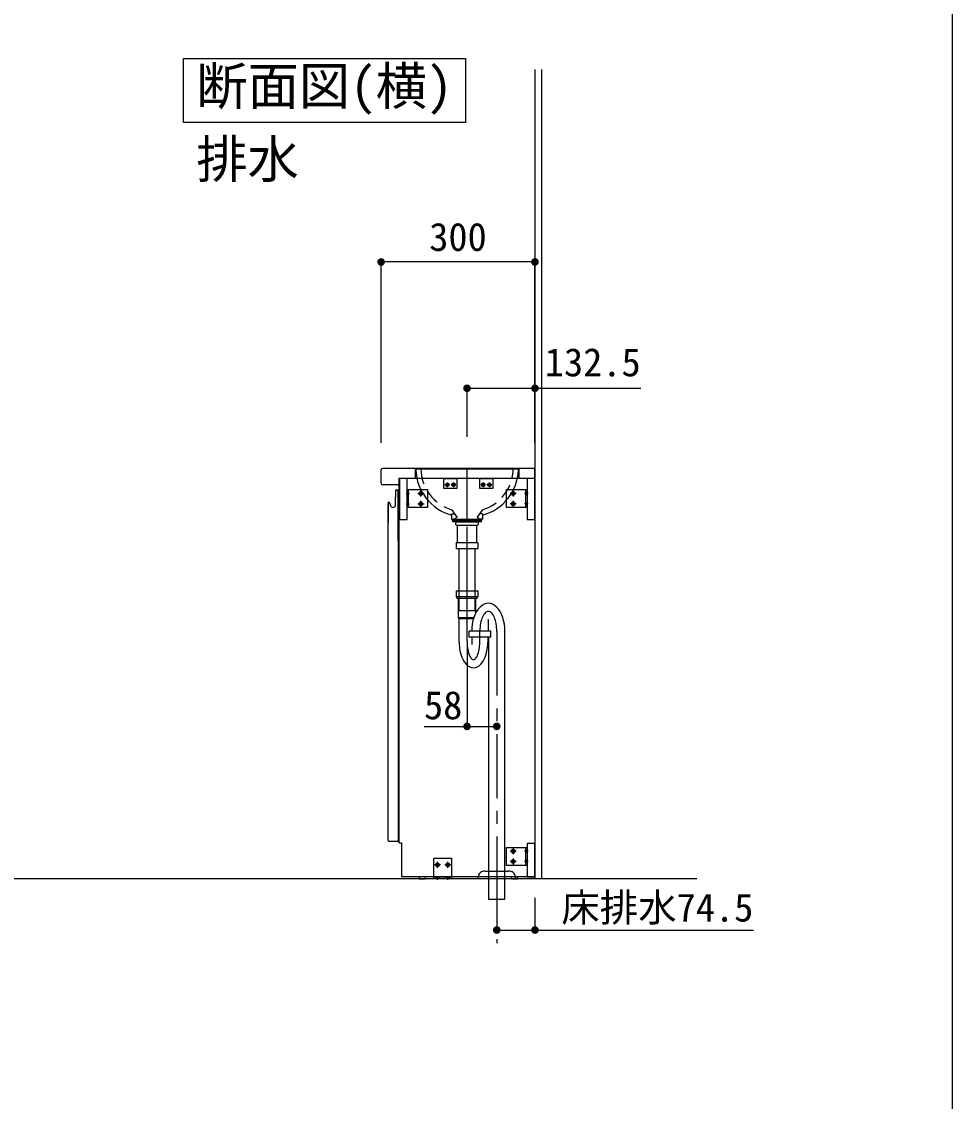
# Model space of a CAD drawing. Units: millimetres on the paper. Extents: x -205 to 195, y -144 to 136.
# Drawn here: x 122.4 to 195, y -41.2 to 43 of the extents above; entities that cross this region are included whole.
import ezdxf
from ezdxf.enums import TextEntityAlignment as Align

# ---------------------------------------------------------------- set-up
doc = ezdxf.new("R2010")
doc.units = ezdxf.units.MM
for name, pattern in [('CHAIN1', [8, 5, -1, 1, -1]), ('DASHED1', [1.8, 1.2, -0.6]), ('DASHED2', [3, 2, -1])]:
    doc.linetypes.add(name, pattern=pattern)
for name, color, linetype in [('0-0_①\u3000中', 7, 'Continuous'), ('0-1_①\u3000細', 4, 'Continuous'), ('0-2_①\u3000太', 6, 'Continuous'), ('0-9_枠\u3000太', 6, 'Continuous')]:
    doc.layers.add(name, color=color, linetype=linetype)
doc.styles.add('ＭＳ ゴシック', font='')
doc.styles.get('ＭＳ ゴシック').set_extended_font_data('MS Gothic')

msp = doc.modelspace()

# ---------------------------------------------------------------- hatches: boundary and pattern name
at = {"layer": '0-1_①\u3000細'}
for points in [[(150.733, 24.294, 1), (150.133, 24.294, 1)], [(162.733, 24.294, 1), (162.133, 24.294, 1)]]:
    msp.add_hatch(color=132, dxfattribs=at).paths.add_polyline_path(points)
at = {"layer": '0-2_①\u3000太'}
for points in [[(157.433, 14.441, 1), (156.833, 14.441, 1)], [(162.733, 14.441, 1), (162.133, 14.441, 1)], [(157.433, -11.922, 1), (156.833, -11.922, 1)], [(159.753, -11.922, 1), (159.153, -11.922, 1)], [(159.753, -27.802, 1), (159.153, -27.802, 1)], [(162.733, -27.802, 1), (162.133, -27.802, 1)]]:
    msp.add_hatch(color=212, dxfattribs=at).paths.add_polyline_path(points)

# ---------------------------------------------------------------- linework, layer by layer
at = {"layer": '0-0_①\u3000中'}
for p, q in [((150.433, 7.038), (150.433, 8.078)), ((162.433, 8.198), (150.553, 8.198)), ((151.833, 6.918), (150.553, 6.918)), ((151.833, 6.91), (151.833, 7.438)), ((151.833, -21.002), (151.833, 7.438)), ((151.833, 6.91), (151.833, 7.438)), ((151.833, 6.91), (151.833, 7.438)), ((151.833, 7.438), (151.833, 6.918)), ((151.834, 6.91), (151.834, 7.438)), ((152.453, 4.218), (152.453, 7.418)), ((162.413, 4.218), (162.413, 7.418)), ((151.565, 5.372), (151.57, 6.518)), ((151.57, 6.518), (151.735, 6.518)), ((151.753, 6.486), (151.735, 6.518)), ((151.753, 2.558), (151.753, 6.486)), ((150.993, 5.558), (151.026, 5.553)), ((150.993, 5.558), (150.993, 3.953)), ((150.993, -20.822), (150.993, 5.466)), ((151.853, 4.218), (152.453, 4.218)), ((161.813, 4.218), (162.413, 4.218)), ((151.753, 2.661), (151.753, -20.882)), ((151.053, -20.882), (151.753, -20.882)), ((162.413, -23.662), (162.413, -21.062)), ((161.813, -23.662), (162.413, -23.662))]:
    msp.add_line(p, q, dxfattribs=at)
for points in [[(151.833, 7.438), (162.433, 7.438), (162.433, 8.198)], [(151.833, 7.438), (162.433, 7.438), (162.433, -23.662), (152.033, -23.662)], [(152.453, 7.418), (151.853, 7.418), (151.853, 4.218)], [(162.413, 7.418), (161.813, 7.418), (161.813, 4.218)], [(151.104, 5.488), (151.107, 5.476), (151.11, 5.463), (151.152, 5.307)], [(151.833, -21.002), (152.033, -21.002), (152.033, -23.662)], [(162.413, -21.062), (161.813, -21.062), (161.813, -23.662)]]:
    msp.add_lwpolyline(points, dxfattribs=at)
for points in [[(153.393, -23.662), (153.393, -23.802), (153.873, -23.802), (153.873, -23.662)], [(160.593, -23.662), (160.593, -23.802), (161.073, -23.802), (161.073, -23.662)]]:
    msp.add_lwpolyline(points, close=True, dxfattribs=at)
for centre, radius, start, end in [((150.553, 8.078), 0.12, 90, 180), ((150.553, 7.038), 0.12, 180, 270), ((151.019, 5.465), 0.088, 14.99999, 85), ((151.349, 5.359), 0.204, 195, 269.95995), ((151.349, 5.371), 0.216, 269.95995, 0.01219), ((151.053, -20.822), 0.06, 180, 270)]:
    msp.add_arc(centre, radius, start, end, dxfattribs=at)
at = {"layer": '0-1_①\u3000細'}
for p, q in [((162.433, 39.297), (162.433, -23.802)), ((162.933, 39.297), (162.933, -23.802)), ((150.433, 10.19), (150.433, 24.294)), ((162.433, 24.294), (150.433, 24.294)), ((162.433, 10.198), (162.433, 24.294)), ((156.333, 7.378), (155.333, 7.378)), ((159.133, 7.378), (158.133, 7.378)), ((152.453, 6.538), (154.053, 6.538)), ((152.453, 5.138), (152.453, 6.538)), ((152.573, 5.138), (152.573, 6.538)), ((154.053, 6.538), (154.053, 5.138)), ((160.213, 6.538), (161.813, 6.538)), ((160.213, 5.138), (160.213, 6.538)), ((161.693, 6.538), (161.693, 5.138)), ((161.813, 6.538), (161.813, 5.138)), ((154.053, 5.138), (152.453, 5.138)), ((161.813, 5.138), (160.213, 5.138)), ((160.213, -21.362), (161.813, -21.362)), ((160.213, -22.762), (160.213, -21.362)), ((161.693, -21.362), (161.693, -22.762)), ((161.813, -21.362), (161.813, -22.762)), ((154.533, -23.802), (154.533, -22.202)), ((154.533, -22.202), (155.933, -22.202)), ((155.933, -22.202), (155.933, -23.802)), ((161.813, -22.762), (160.213, -22.762)), ((175.065, -23.802), (54.849, -23.802)), ((155.933, -23.682), (154.533, -23.682)), ((155.933, -23.802), (154.533, -23.802))]:
    msp.add_line(p, q, dxfattribs=at)
at = {"layer": '0-1_①\u3000細', "linetype": 'CHAIN1'}
for p, q in [((155.777, 6.918), (155.41, 6.918)), ((155.593, 7.102), (155.593, 6.735)), ((156.257, 6.918), (155.89, 6.918)), ((156.073, 7.102), (156.073, 6.735)), ((158.577, 6.918), (158.21, 6.918)), ((158.393, 7.102), (158.393, 6.735)), ((159.057, 6.918), (158.69, 6.918)), ((158.873, 7.102), (158.873, 6.735)), ((152.373, 6.238), (152.653, 6.238)), ((153.307, 6.238), (153.776, 6.238)), ((153.533, 6.012), (153.533, 6.465)), ((160.96, 6.238), (160.491, 6.238)), ((160.733, 6.465), (160.733, 6.012)), ((161.893, 6.238), (161.613, 6.238)), ((152.373, 5.438), (152.653, 5.438)), ((153.307, 5.438), (153.776, 5.438)), ((153.533, 5.212), (153.533, 5.665)), ((160.96, 5.438), (160.491, 5.438)), ((160.733, 5.665), (160.733, 5.212)), ((161.893, 5.438), (161.613, 5.438)), ((160.96, -21.662), (160.491, -21.662)), ((160.733, -21.435), (160.733, -21.888)), ((161.893, -21.662), (161.613, -21.662)), ((155.06, -22.722), (154.607, -22.722)), ((154.833, -22.948), (154.833, -22.479)), ((155.86, -22.722), (155.407, -22.722)), ((155.633, -22.948), (155.633, -22.479)), ((160.96, -22.462), (160.491, -22.462)), ((160.733, -22.235), (160.733, -22.688)), ((161.893, -22.462), (161.613, -22.462)), ((154.833, -23.882), (154.833, -23.602)), ((155.633, -23.882), (155.633, -23.602))]:
    msp.add_line(p, q, dxfattribs=at)
at = {"layer": '0-1_①\u3000細', "linetype": 'DASHED2'}
for p, q in [((152.453, 6.328), (152.573, 6.388)), ((152.453, 6.148), (152.573, 6.088)), ((161.693, 6.388), (161.813, 6.328)), ((161.813, 6.148), (161.693, 6.089)), ((152.453, 5.528), (152.573, 5.588)), ((152.573, 5.288), (152.453, 5.348)), ((161.813, 5.528), (161.693, 5.588)), ((161.813, 5.348), (161.693, 5.288)), ((161.693, -21.512), (161.813, -21.572)), ((161.813, -21.752), (161.693, -21.811)), ((161.813, -22.372), (161.693, -22.312)), ((161.813, -22.552), (161.693, -22.612)), ((154.743, -23.802), (154.683, -23.682)), ((154.923, -23.802), (154.983, -23.682)), ((155.543, -23.802), (155.484, -23.682)), ((155.783, -23.682), (155.723, -23.802))]:
    msp.add_line(p, q, dxfattribs=at)
at = {"layer": '0-1_①\u3000細'}
for points in [[(135.011, 40.169), (157.011, 40.169), (157.011, 35.169), (135.011, 35.169)], [(155.333, 7.438), (156.333, 7.438), (156.333, 6.638), (155.333, 6.638)], [(158.133, 7.438), (159.133, 7.438), (159.133, 6.638), (158.133, 6.638)]]:
    msp.add_lwpolyline(points, close=True, dxfattribs=at)
for centre, radius in [((155.593, 6.918), 0.14), ((155.593, 6.918), 0.08), ((156.073, 6.918), 0.14), ((156.073, 6.918), 0.08), ((158.393, 6.918), 0.14), ((158.393, 6.918), 0.08), ((158.873, 6.918), 0.14), ((158.873, 6.918), 0.08), ((153.533, 6.238), 0.15), ((153.533, 6.238), 0.09), ((160.733, 6.238), 0.15), ((160.733, 6.238), 0.09), ((153.533, 5.438), 0.15), ((153.533, 5.438), 0.09), ((160.733, 5.438), 0.15), ((160.733, 5.438), 0.09), ((160.733, -21.662), 0.15), ((160.733, -21.662), 0.09), ((154.833, -22.722), 0.15), ((154.833, -22.722), 0.09), ((155.633, -22.722), 0.15), ((155.633, -22.722), 0.09), ((160.733, -22.462), 0.15), ((160.733, -22.462), 0.09)]:
    msp.add_circle(centre, radius, dxfattribs=at)
at = {"layer": '0-2_①\u3000太'}
for p, q in [((157.133, 10.646), (157.133, 14.441)), ((157.133, 14.441), (170.701, 14.441)), ((162.433, 11.641), (162.433, 14.441)), ((153.173, 8.166), (153.134, 8.127)), ((153.173, 8.166), (161.113, 8.166)), ((161.113, 8.166), (161.144, 8.135)), ((161.113, 8.166), (161.144, 8.135)), ((155.933, 4.55), (155.933, 4.246)), ((155.933, 4.246), (158.159, 4.246)), ((156.092, 4.246), (155.973, 4.175)), ((158.333, 4.246), (158.159, 4.246)), ((158.293, 4.175), (158.175, 4.246)), ((158.333, 4.547), (158.333, 4.246)), ((155.973, 4.175), (157.133, 4.175)), ((156.033, 4.055), (156.033, 4.115)), ((156.033, 4.115), (157.133, 4.115)), ((156.053, 4.135), (157.133, 4.135)), ((156.053, 4.115), (156.053, 4.135)), ((157.133, 4.115), (156.053, 4.115)), ((156.263, 4.035), (156.053, 4.035)), ((156.263, 3.81), (156.263, 4.035)), ((156.263, 4.035), (156.6, 4.035)), ((156.323, 3.775), (156.263, 3.81)), ((156.323, 3.775), (156.368, 3.775)), ((156.368, 3.775), (156.496, 3.775)), ((156.373, 3.775), (156.373, 2.525)), ((156.6, 4.035), (156.799, 4.035)), ((156.799, 4.035), (157.133, 4.035)), ((157.133, 4.175), (158.293, 4.175)), ((157.133, 4.135), (158.293, 4.135)), ((157.133, 4.115), (158.233, 4.115)), ((157.133, 3.775), (157.261, 3.775)), ((157.261, 3.775), (157.771, 3.775)), ((157.666, 4.035), (158.003, 4.035)), ((157.776, 3.775), (157.904, 3.775)), ((157.893, 2.525), (157.893, 3.775)), ((157.899, 3.775), (157.943, 3.775)), ((158.233, 4.115), (158.233, 4.055)), ((158.293, 4.135), (158.293, 4.175)), ((156.273, 2.371), (156.273, 1.958)), ((156.303, 2.405), (157.964, 2.405)), ((156.303, 1.925), (156.303, 1.925)), ((157.963, 1.925), (156.303, 1.925)), ((156.373, 2.525), (156.373, 2.405)), ((156.498, 1.925), (156.498, -1.351)), ((157.768, -1.351), (157.768, 1.925)), ((157.893, 2.405), (157.893, 2.525)), ((157.993, 1.958), (157.993, 2.371)), ((156.273, -1.385), (156.273, -1.798)), ((156.303, -1.351), (157.964, -1.351)), ((157.993, -1.798), (157.993, -1.385)), ((156.303, -1.831), (156.303, -1.831)), ((156.303, -1.831), (156.303, -1.831)), ((157.963, -1.831), (156.303, -1.831)), ((156.333, -1.831), (156.333, -1.926)), ((156.365, -1.958), (156.333, -1.926)), ((157.133, -1.958), (156.365, -1.958)), ((156.453, -1.958), (156.453, -2.61)), ((157.901, -1.958), (157.133, -1.958)), ((157.813, -2.61), (157.813, -1.958)), ((157.901, -1.958), (157.933, -1.926)), ((157.933, -1.926), (157.933, -1.831)), ((157.963, -1.831), (157.964, -1.831)), ((156.453, -2.61), (156.453, -3.427)), ((157.813, -3.084), (157.813, -2.61)), ((156.492, -3.511), (156.462, -3.459)), ((157.133, -3.445), (156.52, -3.445)), ((156.565, -3.521), (157.133, -3.521)), ((157.664, -3.445), (157.133, -3.445)), ((157.133, -3.521), (157.64, -3.521)), ((157.275, -4.511), (157.275, -4.925)), ((157.304, -4.478), (158.966, -4.478)), ((157.304, -4.958), (157.305, -4.958)), ((158.965, -4.958), (157.304, -4.958)), ((157.499, -4.976), (157.499, -5.218)), ((158.771, -5.218), (158.771, -4.976)), ((158.817, -4.958), (158.817, -25.402)), ((158.944, -4.958), (158.945, -4.958)), ((158.995, -4.925), (158.995, -4.511)), ((160.089, -25.402), (160.089, -4.518)), ((157.133, -5.749), (157.133, -11.922)), ((157.499, -5.218), (157.499, -5.529)), ((153.777, -11.922), (159.453, -11.922)), ((159.453, -11.929), (159.453, -11.922)), ((158.533, -23.202), (160.374, -23.202)), ((160.893, -23.802), (160.873, -23.802)), ((160.893, -23.641), (160.893, -23.802)), ((158.817, -25.402), (160.089, -25.402)), ((159.453, -25.302), (159.453, -27.802)), ((162.433, -25.302), (162.433, -27.802)), ((159.453, -27.802), (179.487, -27.802))]:
    msp.add_line(p, q, dxfattribs=at)
at = {"layer": '0-2_①\u3000太', "linetype": 'DASHED2'}
for p, q in [((153.094, 8.166), (153.094, 7.438)), ((153.173, 8.166), (153.094, 8.166)), ((161.113, 8.166), (161.184, 8.166)), ((161.184, 8.166), (161.184, 7.438)), ((156.498, -1.351), (156.498, -2.891)), ((157.768, -2.891), (157.768, -1.351)), ((156.498, -2.891), (157.768, -2.891))]:
    msp.add_line(p, q, dxfattribs=at)
at = {"layer": '0-2_①\u3000太', "linetype": 'CHAIN1'}
for p, q in [((157.133, 4.246), (157.133, 8.198)), ((157.133, -1.351), (157.133, 4.246)), ((157.133, -5.218), (157.133, -1.351)), ((158.135, -5.218), (158.135, -4.478)), ((158.135, -4.838), (158.135, -4.518)), ((159.453, -4.518), (159.453, -28.818))]:
    msp.add_line(p, q, dxfattribs=at)
at = {"layer": '0-2_①\u3000太', "linetype": 'DASHED1'}
for p, q in [((155.933, 4.646), (156.157, 4.646)), ((155.933, 4.545), (155.933, 4.646)), ((156.333, 4.377), (156.108, 4.246)), ((158.323, 4.951), (157.933, 4.395)), ((157.933, 4.395), (157.933, 4.377)), ((157.933, 4.377), (158.159, 4.246)), ((158.333, 4.646), (158.109, 4.646)), ((158.333, 4.646), (158.333, 4.547))]:
    msp.add_line(p, q, dxfattribs=at)
msp.add_lwpolyline([(155.941, 4.955), (156.333, 4.395), (156.333, 4.377)], dxfattribs=at)
at = {"layer": '0-2_①\u3000太'}
for points in [[(155.973, 4.175), (155.973, 4.135), (157.133, 4.135)], [(156.496, 3.775), (157.006, 3.775), (157.133, 3.775)], [(157.133, 4.135), (158.213, 4.135), (158.213, 4.115), (157.133, 4.115)], [(157.133, 4.035), (157.468, 4.035), (157.666, 4.035)], [(158.213, 4.035), (158.003, 4.035), (158.003, 3.81), (157.943, 3.775)], [(156.497, -3.531), (156.497, -4.202), (156.497, -5.218)], [(160.873, -23.802), (158.013, -23.802), (158.013, -23.641)]]:
    msp.add_lwpolyline(points, dxfattribs=at)
for centre, radius, start, end in [((156.933, 8.216), 3.8, 181.3422, 181.95639), ((156.933, 8.216), 3.8, 181.95639, 254.74816), ((157.336, 8.222), 3.808, 285.18037, 357.95396), ((157.336, 8.222), 3.808, 357.95396, 358.69235), ((156.053, 4.055), 0.02, 180, 270), ((158.213, 4.055), 0.02, 270, 360), ((156.543, 2.165), 0.34, 135.09913, 142.57199), ((156.543, 2.165), 0.34, 217.42801, 224.90087), ((157.723, 2.165), 0.34, 37.42801, 44.90087), ((157.723, 2.165), 0.34, 315.09913, 322.57199), ((156.543, -1.591), 0.34, 135.09913, 142.57199), ((157.723, -1.591), 0.34, 37.42801, 44.90087), ((156.543, -1.591), 0.34, 217.42801, 224.90087), ((157.723, -1.591), 0.34, 315.09913, 322.57199), ((156.517, -3.427), 0.064, 180, 210), ((156.457, -3.531), 0.04, 0, 30), ((157.545, -4.718), 0.34, 135.09913, 142.57199), ((157.545, -4.718), 0.34, 217.42801, 224.90087), ((157.459, -4.976), 0.04, 0, 26.17755), ((158.811, -4.976), 0.04, 153.82245, 180), ((158.725, -4.718), 0.34, 37.42801, 44.90087), ((158.725, -4.718), 0.34, 315.09913, 322.57199), ((158.413, -23.641), 0.4, 126.73224, 180), ((158.533, -23.802), 0.6, 90, 126.73224), ((160.374, -23.802), 0.6, 87.1708, 90), ((160.374, -23.802), 0.6, 53.26776, 87.1708), ((160.493, -23.641), 0.4, 0, 53.26776)]:
    msp.add_arc(centre, radius, start, end, dxfattribs=at)
at = {"layer": '0-2_①\u3000太', "linetype": 'DASHED1'}
for centre, radius, start, end in [((156.933, 8.216), 3.4, 180.83802, 252.67242), ((157.336, 8.222), 3.408, 287.1919, 359.05911), ((155.908, 4.932), 0.04, 35, 72.67242), ((158.355, 4.928), 0.04, 107.1919, 145)]:
    msp.add_arc(centre, radius, start, end, dxfattribs=at)
at = {"layer": '0-2_①\u3000太'}
for centre, major_axis, ratio, start_param, end_param in [((158.794, -4.518), (0, 2.196), 0.589771, 4.712389, 7.853982), ((158.794, -4.518), (0, 0.924), 0.025041, 4.755693, 7.810678), ((157.634, -5.218), (0, -2.136), 0.532251, 4.712389, 7.853982)]:
    msp.add_ellipse(centre, major_axis=major_axis, ratio=ratio, start_param=start_param, end_param=end_param, dxfattribs=at)
at = {"layer": '0-2_①\u3000太', "linetype": 'CHAIN1'}
for centre, major_axis, ratio, start_param, end_param in [((158.794, -4.518), (0, 1.56), 0.422524, 4.712389, 7.828338), ((157.634, -5.218), (0, -1.5), 0.333708, 4.712354, 7.853915)]:
    msp.add_ellipse(centre, major_axis=major_axis, ratio=ratio, start_param=start_param, end_param=end_param, dxfattribs=at)
at = {"layer": '0-9_枠\u3000太'}
msp.add_line((195, -143.5), (195, 136.5), dxfattribs=at)

# ---------------------------------------------------------------- texts
at = {"layer": '0-1_①\u3000細', "style": 'ＭＳ ゴシック'}
for s, height, p in [('断面図(横)', 2.933, (136.011, 35.669)), ('排水', 2.933, (136.011, 29.967)), ('300', 2.199, (154.183, 24.494))]:
    msp.add_text(s, height=height, dxfattribs=at).set_placement(p, align=Align.BOTTOM_LEFT)
at = {"layer": '0-2_①\u3000太', "style": 'ＭＳ ゴシック'}
for s, p in [('132.5', (163.201, 14.715)), ('58', (153.777, -12.023)), ('床排水74.5', (164.487, -27.802))]:
    msp.add_text(s, height=2.199, dxfattribs=at).set_placement(p, align=Align.BOTTOM_LEFT)

doc.saveas('drawing.dxf')
